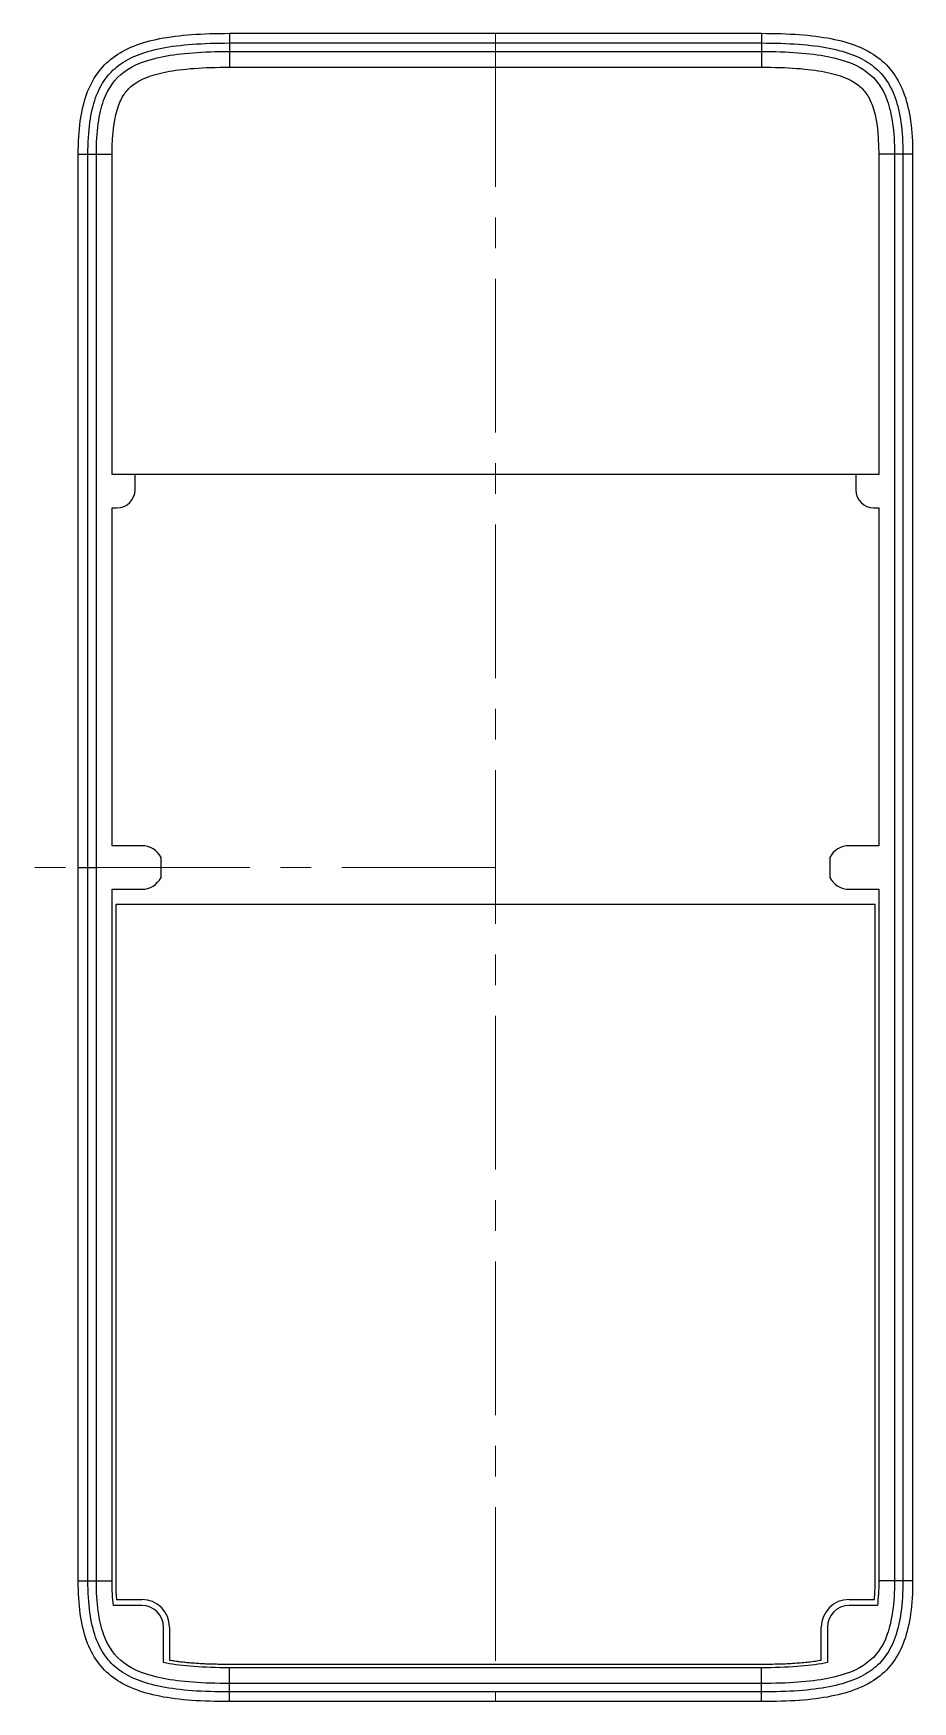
# Model space of a CAD drawing. Header units: millimetres. Extents: x 62 to 135, y 94 to 232.
import ezdxf

# ---------------------------------------------------------------- set-up
doc = ezdxf.new("R2010")
doc.units = ezdxf.units.MM
doc.linetypes.add('CENTERX2', pattern=[20.32, 12.7, -2.54, 2.54, -2.54])

msp = doc.modelspace()

# ---------------------------------------------------------------- linework, layer by layer
at = {"color": 7, "linetype": 'Continuous', "lineweight": 25}
for p, q in [((78.38, 231.92), (78.38, 231.12)), ((78.38, 231.92), (122.38, 231.92)), ((122.38, 231.92), (122.38, 231.12)), ((78.38, 231.12), (78.38, 230.42)), ((78.38, 231.12), (122.38, 231.12)), ((122.38, 231.12), (122.38, 230.42)), ((78.38, 230.42), (122.38, 230.42)), ((78.38, 230.42), (78.38, 229.12)), ((78.38, 229.12), (122.38, 229.12)), ((122.38, 230.42), (122.38, 229.12)), ((65.88, 221.92), (66.68, 221.92)), ((65.88, 162.92), (65.88, 221.92)), ((66.68, 221.92), (67.38, 221.92)), ((66.68, 162.92), (66.68, 221.92)), ((67.38, 162.92), (67.38, 221.92)), ((67.38, 221.92), (68.68, 221.92)), ((68.68, 195.42), (68.68, 221.92)), ((133.38, 221.92), (132.08, 221.92)), ((132.08, 221.92), (132.08, 195.42)), ((134.08, 221.92), (133.38, 221.92)), ((133.38, 221.92), (133.38, 103.92)), ((134.88, 221.92), (134.08, 221.92)), ((134.08, 221.92), (134.08, 103.92)), ((134.88, 221.92), (134.88, 103.92)), ((70.58, 195.42), (68.68, 195.42)), ((70.58, 194.17), (70.58, 195.42)), ((130.18, 195.42), (70.58, 195.42)), ((130.18, 195.42), (130.18, 194.17)), ((132.08, 195.42), (130.18, 195.42)), ((68.68, 192.67), (69.08, 192.67)), ((68.68, 164.72), (68.68, 192.67)), ((131.68, 192.67), (132.08, 192.67)), ((132.08, 192.67), (132.08, 164.72)), ((71.13, 164.72), (68.68, 164.72)), ((132.08, 164.72), (129.63, 164.72)), ((65.88, 162.92), (66.68, 162.92)), ((65.88, 103.92), (65.88, 162.92)), ((66.68, 162.92), (67.38, 162.92)), ((66.68, 103.92), (66.68, 162.92)), ((67.38, 103.92), (67.38, 162.92)), ((72.73, 162.09), (72.73, 163.74)), ((128.03, 163.74), (128.03, 162.09)), ((68.68, 161.12), (71.13, 161.12)), ((68.68, 103.92), (68.68, 161.12)), ((129.63, 161.12), (132.08, 161.12)), ((132.08, 161.12), (132.08, 103.92)), ((131.78, 159.85), (68.98, 159.85)), ((68.98, 159.85), (68.98, 103.92)), ((131.78, 103.92), (131.78, 159.85)), ((65.88, 103.92), (66.68, 103.92)), ((66.68, 103.92), (67.38, 103.92)), ((67.38, 103.92), (68.68, 103.92)), ((133.38, 103.92), (132.08, 103.92)), ((134.08, 103.92), (133.38, 103.92)), ((134.88, 103.92), (134.08, 103.92)), ((69.04, 102.37), (71.13, 102.37)), ((129.63, 102.37), (131.72, 102.37)), ((71.13, 101.87), (68.79, 101.87)), ((131.97, 101.87), (129.63, 101.87)), ((72.93, 97.15), (72.93, 100.07)), ((73.43, 100.07), (73.43, 97.36)), ((127.33, 97.36), (127.33, 100.07)), ((127.83, 100.07), (127.83, 97.15)), ((78.38, 97.02), (122.38, 97.02)), ((78.38, 95.42), (78.38, 96.72)), ((122.38, 96.72), (78.38, 96.72)), ((122.38, 95.42), (122.38, 96.72)), ((78.38, 94.72), (78.38, 95.42)), ((122.38, 95.42), (78.38, 95.42)), ((122.38, 94.72), (122.38, 95.42)), ((78.38, 93.92), (78.38, 94.72)), ((122.38, 94.72), (78.38, 94.72)), ((122.38, 93.92), (78.38, 93.92)), ((122.38, 93.92), (122.38, 94.72))]:
    msp.add_line(p, q, dxfattribs=at)
at = {"color": 7, "linetype": 'CENTERX2', "lineweight": 18}
for p, q in [((100.38, 231.92), (100.38, 93.92)), ((100.38, 162.92), (62.17, 162.92))]:
    msp.add_line(p, q, dxfattribs=at)
at = {"color": 7, "linetype": 'Continuous', "lineweight": 25}
for centre, radius, start, end in [((69.08, 194.17), 1.5, 270, 0), ((131.68, 194.17), 1.5, 180, 270), ((71.13, 162.92), 1.8, 27.266, 90), ((129.63, 162.92), 1.8, 90, 152.734), ((71.13, 162.92), 1.8, 270, 332.734), ((129.63, 162.92), 1.8, 207.266, 270), ((71.13, 100.07), 2.3, 360, 90), ((129.63, 100.07), 2.3, 90, 180), ((71.13, 100.07), 1.8, 0, 90), ((129.63, 100.07), 1.8, 90, 180)]:
    msp.add_arc(centre, radius, start, end, dxfattribs=at)
for points, knots in [([(65.88, 221.92), (65.88, 223.92), (66.1, 225.54), (66.8, 227.51), (67.1, 228.09), (67.83, 229.1), (68.26, 229.54), (69.76, 230.67), (71.04, 231.17), (74.22, 231.79), (76.13, 231.92), (78.38, 231.92)], [0.1477686, 0.1477686, 0.1477686, 0.1477686, 0.15955141, 0.15955141, 0.16544281, 0.16544281, 0.17133421, 0.17133421, 0.18311701, 0.18311701, 0.19489981, 0.19489981, 0.19489981, 0.19489981]), ([(122.38, 231.92), (124.63, 231.92), (126.54, 231.79), (129.72, 231.17), (131.01, 230.67), (132.51, 229.54), (132.94, 229.1), (133.66, 228.09), (133.96, 227.51), (134.66, 225.54), (134.88, 223.92), (134.88, 221.92)], [0.30510013, 0.30510013, 0.30510013, 0.30510013, 0.31688295, 0.31688295, 0.32866576, 0.32866576, 0.33455717, 0.33455717, 0.34044858, 0.34044858, 0.3522314, 0.3522314, 0.3522314, 0.3522314]), ([(66.68, 221.92), (66.68, 223.86), (66.9, 225.4), (67.53, 227.18), (67.8, 227.69), (68.43, 228.57), (68.8, 228.95), (70.11, 229.93), (71.27, 230.4), (74.3, 230.99), (76.16, 231.12), (78.38, 231.12)], [0.1477686, 0.1477686, 0.1477686, 0.1477686, 0.15955141, 0.15955141, 0.16544281, 0.16544281, 0.17133421, 0.17133421, 0.18311701, 0.18311701, 0.19489981, 0.19489981, 0.19489981, 0.19489981]), ([(122.38, 231.12), (124.6, 231.12), (126.46, 230.99), (129.49, 230.4), (130.65, 229.93), (131.96, 228.95), (132.33, 228.57), (132.96, 227.69), (133.23, 227.18), (133.86, 225.4), (134.08, 223.86), (134.08, 221.92)], [0.30510013, 0.30510013, 0.30510013, 0.30510013, 0.31688295, 0.31688295, 0.32866576, 0.32866576, 0.33455717, 0.33455717, 0.34044858, 0.34044858, 0.3522314, 0.3522314, 0.3522314, 0.3522314]), ([(67.38, 221.92), (67.38, 223.81), (67.59, 225.27), (68.37, 227.43), (68.89, 228.14), (70.42, 229.29), (71.47, 229.72), (74.37, 230.29), (76.19, 230.42), (78.38, 230.42)], [0.1477686, 0.1477686, 0.1477686, 0.1477686, 0.15955141, 0.15955141, 0.17133421, 0.17133421, 0.18311701, 0.18311701, 0.19489981, 0.19489981, 0.19489981, 0.19489981]), ([(68.68, 221.92), (68.68, 223.72), (68.89, 225.03), (69.36, 226.35), (69.54, 226.69), (69.94, 227.24), (70.16, 227.47), (71, 228.1), (71.85, 228.47), (74.49, 228.99), (76.23, 229.12), (78.38, 229.12)], [0.1477686, 0.1477686, 0.1477686, 0.1477686, 0.15955141, 0.15955141, 0.16544281, 0.16544281, 0.17133421, 0.17133421, 0.18311701, 0.18311701, 0.19489981, 0.19489981, 0.19489981, 0.19489981]), ([(122.38, 230.42), (124.57, 230.42), (126.4, 230.29), (129.29, 229.72), (130.34, 229.29), (131.87, 228.14), (132.39, 227.43), (133.17, 225.27), (133.38, 223.81), (133.38, 221.92)], [0.30510013, 0.30510013, 0.30510013, 0.30510013, 0.31688295, 0.31688295, 0.32866576, 0.32866576, 0.34044858, 0.34044858, 0.3522314, 0.3522314, 0.3522314, 0.3522314]), ([(122.38, 229.12), (124.53, 229.12), (126.27, 228.99), (128.91, 228.47), (129.77, 228.1), (130.61, 227.47), (130.82, 227.24), (131.22, 226.69), (131.4, 226.35), (131.87, 225.03), (132.08, 223.72), (132.08, 221.92)], [0.30510013, 0.30510013, 0.30510013, 0.30510013, 0.31688295, 0.31688295, 0.32866576, 0.32866576, 0.33455717, 0.33455717, 0.34044858, 0.34044858, 0.3522314, 0.3522314, 0.3522314, 0.3522314]), ([(78.38, 93.92), (76.13, 93.92), (74.22, 94.04), (71.04, 94.67), (69.76, 95.17), (68.26, 96.29), (67.83, 96.73), (67.1, 97.74), (66.8, 98.32), (66.1, 100.29), (65.88, 101.92), (65.88, 103.92)], [0.80510013, 0.80510013, 0.80510013, 0.80510013, 0.81688295, 0.81688295, 0.82866576, 0.82866576, 0.83455717, 0.83455717, 0.84044858, 0.84044858, 0.8522314, 0.8522314, 0.8522314, 0.8522314]), ([(78.38, 94.72), (76.16, 94.72), (74.3, 94.84), (71.27, 95.44), (70.11, 95.9), (68.8, 96.88), (68.43, 97.26), (67.8, 98.14), (67.53, 98.65), (66.9, 100.44), (66.68, 101.97), (66.68, 103.92)], [0.80510013, 0.80510013, 0.80510013, 0.80510013, 0.81688295, 0.81688295, 0.82866576, 0.82866576, 0.83455717, 0.83455717, 0.84044858, 0.84044858, 0.8522314, 0.8522314, 0.8522314, 0.8522314]), ([(78.38, 95.42), (76.19, 95.42), (74.37, 95.54), (71.47, 96.11), (70.42, 96.54), (68.89, 97.69), (68.37, 98.4), (67.59, 100.57), (67.38, 102.02), (67.38, 103.92)], [0.80510013, 0.80510013, 0.80510013, 0.80510013, 0.81688295, 0.81688295, 0.82866576, 0.82866576, 0.84044858, 0.84044858, 0.8522314, 0.8522314, 0.8522314, 0.8522314]), ([(68.98, 103.92), (68.98, 103.78), (68.98, 103.51), (68.99, 103.12), (69.01, 102.74), (69.03, 102.49), (69.04, 102.37)], [0, 0, 0, 0, 0.263635, 0.518115, 0.763535, 1, 1, 1, 1]), ([(134.08, 103.92), (134.08, 101.97), (133.86, 100.44), (133.23, 98.65), (132.96, 98.14), (132.33, 97.26), (131.96, 96.88), (130.65, 95.9), (129.49, 95.44), (126.46, 94.84), (124.6, 94.72), (122.38, 94.72)], [0.6477686, 0.6477686, 0.6477686, 0.6477686, 0.65955141, 0.65955141, 0.66544281, 0.66544281, 0.67133421, 0.67133421, 0.68311701, 0.68311701, 0.69489981, 0.69489981, 0.69489981, 0.69489981]), ([(133.38, 103.92), (133.38, 102.02), (133.17, 100.57), (132.39, 98.4), (131.87, 97.69), (130.34, 96.54), (129.29, 96.11), (126.4, 95.54), (124.57, 95.42), (122.38, 95.42)], [0.6477686, 0.6477686, 0.6477686, 0.6477686, 0.65955141, 0.65955141, 0.67133421, 0.67133421, 0.68311701, 0.68311701, 0.69489981, 0.69489981, 0.69489981, 0.69489981]), ([(134.88, 103.92), (134.88, 101.92), (134.66, 100.29), (133.96, 98.32), (133.66, 97.74), (132.94, 96.73), (132.51, 96.29), (131.01, 95.17), (129.72, 94.67), (126.54, 94.04), (124.63, 93.92), (122.38, 93.92)], [0.6477686, 0.6477686, 0.6477686, 0.6477686, 0.65955141, 0.65955141, 0.66544281, 0.66544281, 0.67133421, 0.67133421, 0.68311701, 0.68311701, 0.69489981, 0.69489981, 0.69489981, 0.69489981]), ([(131.72, 102.37), (131.73, 102.49), (131.75, 102.74), (131.77, 103.12), (131.78, 103.51), (131.78, 103.78), (131.78, 103.92)], [0, 0, 0, 0, 0.236465, 0.481885, 0.736365, 1, 1, 1, 1]), ([(78.38, 96.72), (76.23, 96.72), (74.49, 96.84), (73.09, 97.12), (73.01, 97.13), (72.93, 97.15)], [0.80510013, 0.80510013, 0.80510013, 0.80510013, 0.81688295, 0.81688295, 0.81760984, 0.81760984, 0.81760984, 0.81760984]), ([(73.43, 97.36), (73.55, 97.34), (73.79, 97.3), (74.16, 97.24), (74.56, 97.2), (74.97, 97.15), (75.4, 97.12), (75.85, 97.09), (76.32, 97.06), (76.81, 97.04), (77.32, 97.03), (77.84, 97.02), (78.2, 97.02), (78.38, 97.02)], [0, 0, 0, 0, 0.072372, 0.148364, 0.228014, 0.311353, 0.39841, 0.489208, 0.58377, 0.682114, 0.784257, 0.890215, 1, 1, 1, 1]), ([(122.38, 97.02), (122.63, 97.02), (123.11, 97.02), (123.82, 97.04), (124.5, 97.06), (125.13, 97.1), (125.73, 97.15), (126.3, 97.2), (126.83, 97.27), (127.17, 97.33), (127.33, 97.36)], [0, 0, 0, 0, 0.149968, 0.292709, 0.428259, 0.556662, 0.677971, 0.792245, 0.899559, 1, 1, 1, 1]), ([(127.83, 97.15), (127.75, 97.13), (127.67, 97.12), (126.27, 96.84), (124.53, 96.72), (122.38, 96.72)], [0.68239012, 0.68239012, 0.68239012, 0.68239012, 0.68311701, 0.68311701, 0.69489981, 0.69489981, 0.69489981, 0.69489981])]:
    msp.add_open_spline(points, degree=3, knots=knots, dxfattribs=at)
for points in [[(68.79, 101.87), (68.72, 102.46), (68.68, 103.14), (68.68, 103.92)], [(132.08, 103.92), (132.08, 103.14), (132.04, 102.46), (131.97, 101.87)]]:
    msp.add_open_spline(points, degree=3, dxfattribs=at)

doc.saveas('drawing.dxf')
